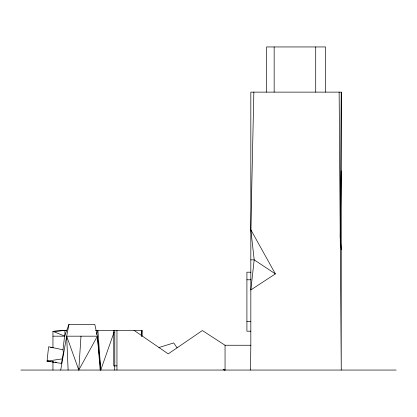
<?xml version="1.0" encoding="UTF-8"?>
<svg xmlns="http://www.w3.org/2000/svg" width="417" height="417" viewBox="0 0 417 417"><rect width="100%" height="100%" fill="white"/><g stroke="black" fill="none" stroke-linecap="round" stroke-linejoin="round"><path stroke-width="0.63" d="M341.257 249.632L340.246 237.435L341.257 92.126L250.825 92.126L250.825 345.318M250.492 370.051L250.825 345.25L225.05 345.25L202.37 330.54L168.202 353.887L134.029 330.347M340.246 237.435L341.257 170.881M250.825 229.757L275.376 273.891L250.825 289.956L254.193 259.854L250.825 229.757L253.849 92.126M141.264 336.206L141.405 330.347M141.78 336.206L142.009 330.347L95.441 330.347M98.443 351.265L98.584 348.675L97.416 336.18L94.789 324.374L68.956 324.374L64.567 336.18L63.019 349.8L63.358 352.699L61.471 363.421L47.053 361.122L48.601 346.746L63.019 349.8M60.72 370.051L66.673 336.18L97.416 336.18L78.777 370.051L80.992 336.18M68.117 370.051L66.673 336.18L68.956 324.374M96.515 334.45L97.886 330.347L100.763 370.051L114.081 332.182M158.96 347.523L173.727 342.925L177.074 347.825M50.791 361.586L47.053 361.122L62.274 358.881L62.644 359.094M47.053 361.122L48.68 360.95M52.949 336.18L64.89 336.18L52.949 331.348L66.824 330.347L52.949 331.348L52.949 347.903M250.825 259.854L254.193 259.854L275.376 273.891M250.825 272.202L246.911 272.202L246.911 331.187L250.825 331.187M246.911 279.786L250.825 279.786M246.911 321.351L250.825 321.351M50.561 347.429L52.949 347.429M116.958 365.871L113.747 365.871L113.747 330.347M20.85 370.051L396.15 370.051M52.036 361.742L53.908 361.972M55.153 362.128L56.399 362.279M223.137 369.655L225.05 370.051L225.05 345.25M223.799 369.697L225.05 370.051M98.151 347.497L98.584 348.675L100.763 370.051L100.33 368.19M66.673 336.18L78.777 370.051M100.158 370.051L97.416 336.18L97.416 340.736M339.13 92.126L341.257 370.051L341.257 92.126M325.557 92.126L325.557 46.949L266.572 46.949L266.572 92.126M315.716 46.949L315.716 92.126M274.157 46.949L274.157 92.126M142.009 330.347L142.009 336.206M116.958 330.347L116.958 370.051M114.784 330.347L114.784 365.871M114.722 365.495L114.722 370.051M64.89 330.327L64.89 335.529M52.949 361.586L52.949 370.051"/></g></svg>
